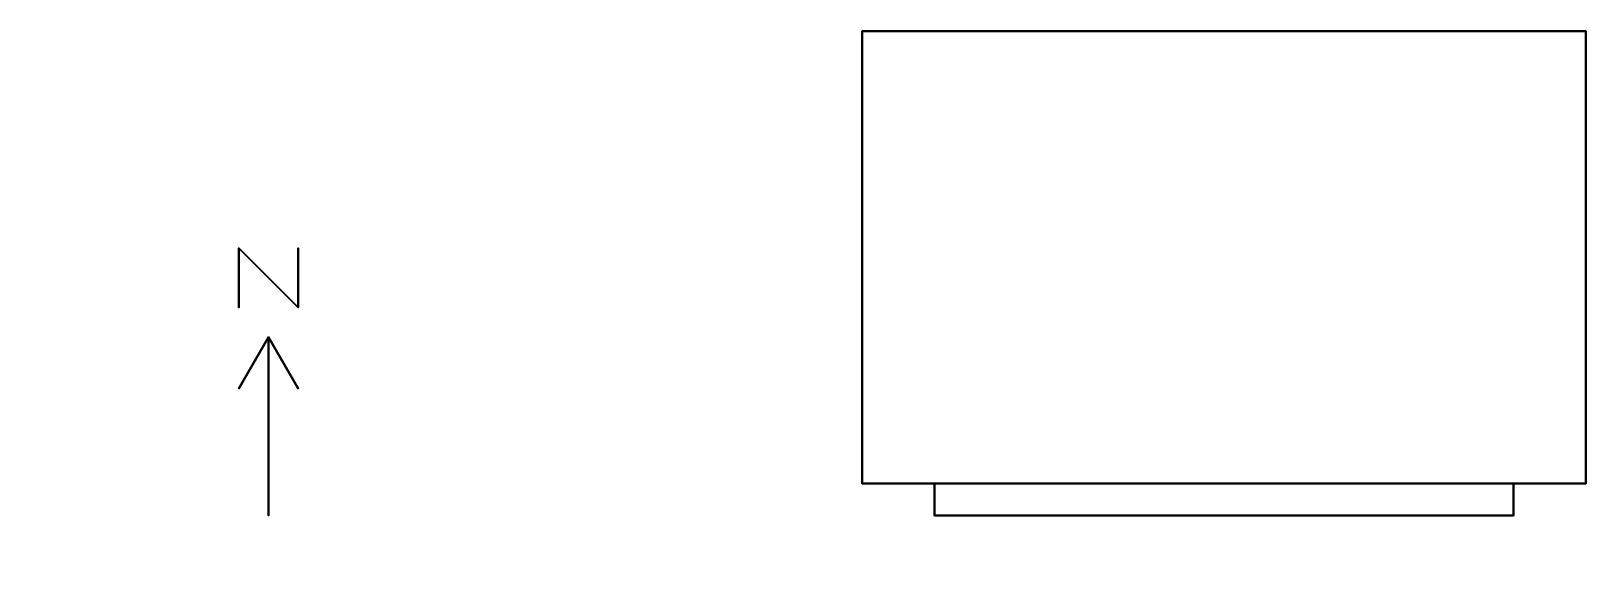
# Model space of a CAD drawing. Header units: metres. Extents: x -14 to 12.2, y -1.7 to 7.6.
import ezdxf

# ---------------------------------------------------------------- set-up
doc = ezdxf.new("R2010")
doc.units = ezdxf.units.M

msp = doc.modelspace()

# ---------------------------------------------------------------- linework, layer by layer
at = {"layer": '1', "color": 3}
for points in [[(-10.5, 3.9666, 0.1), (-10.5, 3.9666), (-10.5, 2.9666), (-10.5, 2.9666, 0.1)], [(-10.5, 3.9666, 0.1), (-10.5, 3.9666), (-9.5, 2.9666), (-9.5, 2.9666, 0.1)], [(-9.5, 3.9666, 0.1), (-9.5, 3.9666), (-9.5, 2.9666), (-9.5, 2.9666, 0.1)], [(-10, 2.4666, 0.1), (-10, 2.4666), (-10.5, 1.60058), (-10.5, 1.60058, 0.1)], [(-10, 2.4666, 0.1), (-10, 2.4666), (-10, -0.5334), (-10, -0.5334, 0.1)], [(-10, 2.4666, 0.1), (-10, 2.4666), (-9.5, 1.60058), (-9.5, 1.60058, 0.1)]]:
    msp.add_3dface(points, dxfattribs=at)
at = {"layer": 'LIVINGZONE', "color": 43}
for points in [[(12.192, 7.62, 3.6576), (12.192, 7.62), (0, 7.62), (0, 7.62, 3.6576)], [(0, 7.62, 3.6576), (0, 7.62), (0, 0), (0, 0, 3.6576)], [(12.192, 0, 3.6576), (12.192, 0), (12.192, 7.62), (12.192, 7.62, 3.6576)], [(0, 0, 3.6576), (0, 0), (12.192, 0), (12.192, 0, 3.6576)]]:
    msp.add_3dface(points, dxfattribs=at)
at = {"layer": 'LIVINGZONE', "color": 8}
msp.add_3dface([(12.192, 7.62), (12.192, 0), (0, 0), (0, 7.62)], dxfattribs=at)
at = {"layer": 'LIVINGZONE', "color": 15}
msp.add_3dface([(12.192, 0, 3.6576), (12.192, 7.62, 3.6576), (0, 7.62, 3.6576), (0, 0, 3.6576)], dxfattribs=at)
at = {"layer": 'LIVINGZONE', "color": 143}
for points in [[(3.048, 7.62, 2.7432), (3.048, 7.62, 0.6096), (1.524, 7.62, 0.6096), (1.524, 7.62, 2.7432)], [(10.668, 7.62, 2.7432), (10.668, 7.62, 0.6096), (9.144, 7.62, 0.6096), (9.144, 7.62, 2.7432)], [(1.524, 0, 2.7432), (1.524, 0, 0.6096), (10.668, 0, 0.6096), (10.668, 0, 2.7432)]]:
    msp.add_3dface(points, dxfattribs=at)
at = {"layer": 'LIVINGZONE', "color": 45}
msp.add_3dface([(0, 1.524, 2.4384), (0, 1.524, 0.3048), (0, 0.6096, 0.3048), (0, 0.6096, 2.4384)], dxfattribs=at)
at = {"layer": 'LIVINGZONE', "color": 13}
for points in [[(1.2192, -0.5334, 2.8956), (1.2192, 0, 2.8956), (10.9728, 0, 2.8956), (10.9728, -0.5334, 2.8956)], [(10.9728, -0.5334, 2.8956), (10.9728, 0, 2.8956), (1.2192, 0, 2.8956), (1.2192, -0.5334, 2.8956)]]:
    msp.add_3dface(points, dxfattribs=at)

doc.saveas('drawing.dxf')
